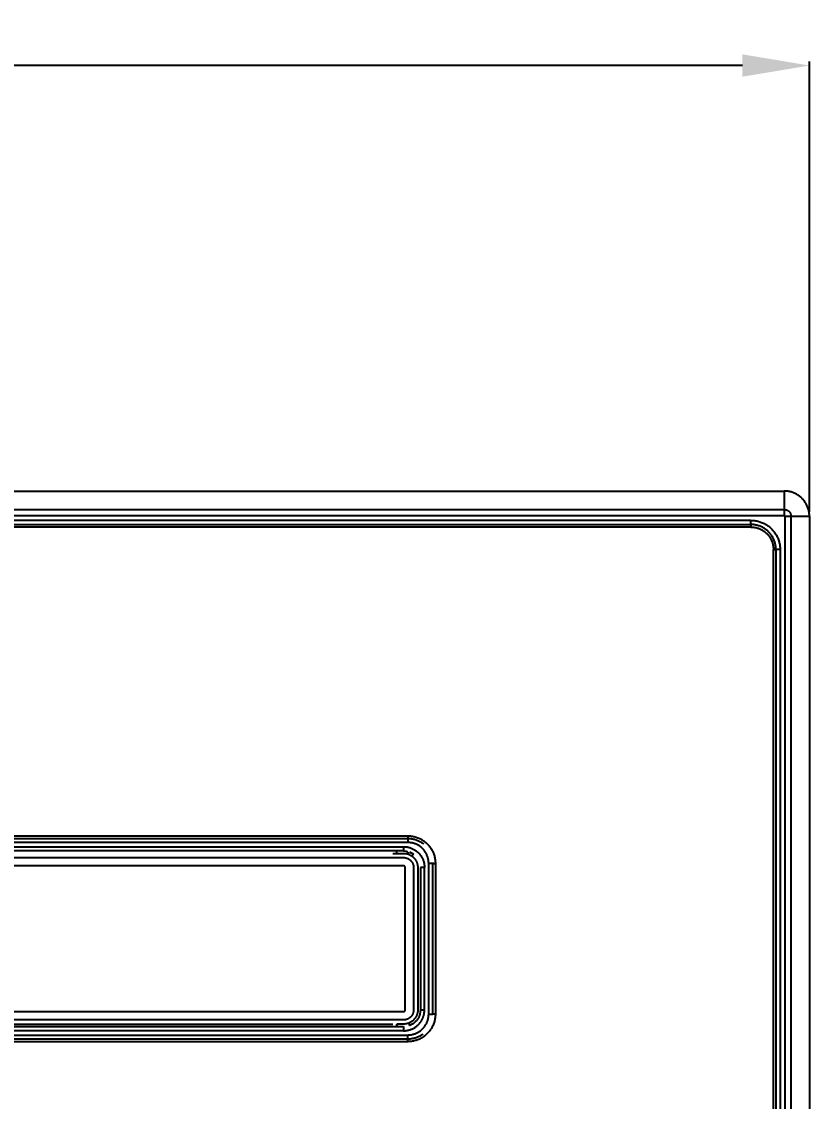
# Model space of a CAD drawing. Header units: millimetres. Extents: x 3033 to 4363, y 230 to 1450.
# Drawn here: x 3549.9 to 3644.1, y 783.4 to 912.5 of the extents above; entities that cross this region are included whole.
import ezdxf

# ---------------------------------------------------------------- set-up
doc = ezdxf.new("R2010")
doc.units = ezdxf.units.MM
doc.header["$MEASUREMENT"] = 0
doc.layers.add('Default', color=7, linetype='Continuous')
doc.layers.add('LAYER 10', color=2, linetype='Continuous')
doc.styles.add('Arial', font='arial.ttf')
doc.dimstyles.new('Dimension Style 01', dxfattribs={"dimtxt": 8, "dimasz": 8, "dimexe": 0.5, "dimexo": 0.5, "dimgap": 3, "dimtad": 1, "dimtih": 1, "dimtoh": 1, "dimdec": 1, "dimzin": 1, "dimdsep": 46, "dimtxsty": 'Arial', "dimcen": 0.5, "dimadec": 1, "dimazin": 0, "dimtfac": 1, "dimtdec": 1, "dimtix": 1, "dimtmove": 0, "dimatfit": 3, "dimfxl": 1, "dimtolj": 1, "dimtzin": 1, "dimarcsym": 0})

# ---------------------------------------------------------------- blocks, each defined once
blk = doc.blocks.new('*D2')
at = {"layer": 'Default', "color": 0, "lineweight": -2, "transparency": 16777216}
for p, q in [((3414.09, 853.87), (3414.09, 907.72)), ((3422.09, 907.22), (3512.54, 907.22)), ((3636.09, 907.22), (3545.64, 907.22)), ((3644.09, 853.87), (3644.09, 907.72))]:
    blk.add_line(p, q, dxfattribs=at)
at = {"layer": 'Default', "color": 0, "transparency": 16777216}
for points in [[(3422.09, 908.56), (3422.09, 905.89), (3414.09, 907.22)], [(3636.09, 908.56), (3636.09, 905.89), (3644.09, 907.22)]]:
    blk.add_solid(points, dxfattribs=at)
at = {"layer": 'Defpoints', "color": 0, "transparency": 16777216}
for p in [(3644.09, 907.22), (3414.09, 853.37), (3644.09, 853.37)]:
    blk.add_point(p, dxfattribs=at)
at = {"layer": 'Default', "color": 0, "transparency": 16777216, "insert": (3529.09, 907.22), "char_height": 8, "attachment_point": 5, "style": 'Arial'}
blk.add_mtext('\\A1;230.0', dxfattribs=at)

msp = doc.modelspace()

# ---------------------------------------------------------------- linework, layer by layer
at = {"layer": 'LAYER 10'}
for p, q in [((3417.09, 856.37), (3641.09, 856.37)), ((3641.19, 856.37), (3641.09, 856.37)), ((3641.09, 856.37), (3641.09, 854.17)), ((3641.29, 856.37), (3641.19, 856.37)), ((3641.39, 856.36), (3641.29, 856.37)), ((3641.5, 856.35), (3641.39, 856.36)), ((3641.6, 856.33), (3641.5, 856.35)), ((3641.7, 856.31), (3641.6, 856.33)), ((3641.8, 856.29), (3641.7, 856.31)), ((3641.9, 856.26), (3641.8, 856.29)), ((3642, 856.23), (3641.9, 856.26)), ((3642.09, 856.2), (3642, 856.23)), ((3642.19, 856.16), (3642.09, 856.2)), ((3642.28, 856.13), (3642.19, 856.16)), ((3642.38, 856.08), (3642.28, 856.13)), ((3642.47, 856.04), (3642.38, 856.08)), ((3642.56, 855.99), (3642.47, 856.04)), ((3642.65, 855.94), (3642.56, 855.99)), ((3642.73, 855.88), (3642.65, 855.94)), ((3642.82, 855.82), (3642.73, 855.88)), ((3642.9, 855.76), (3642.82, 855.82)), ((3642.98, 855.7), (3642.9, 855.76)), ((3643.06, 855.64), (3642.98, 855.7)), ((3643.14, 855.57), (3643.06, 855.64)), ((3643.21, 855.5), (3643.14, 855.57)), ((3643.28, 855.42), (3643.21, 855.5)), ((3643.35, 855.35), (3643.28, 855.42)), ((3643.42, 855.27), (3643.35, 855.35)), ((3643.48, 855.19), (3643.42, 855.27)), ((3643.54, 855.1), (3643.48, 855.19)), ((3643.6, 855.02), (3643.54, 855.1)), ((3643.65, 854.93), (3643.6, 855.02)), ((3643.7, 854.84), (3643.65, 854.93)), ((3643.75, 854.75), (3643.7, 854.84)), ((3643.8, 854.66), (3643.75, 854.75)), ((3643.84, 854.57), (3643.8, 854.66)), ((3643.88, 854.47), (3643.84, 854.57)), ((3643.91, 854.38), (3643.88, 854.47)), ((3643.95, 854.28), (3643.91, 854.38)), ((3643.98, 854.18), (3643.95, 854.28)), ((3417.09, 854.17), (3641.09, 854.17)), ((3417.09, 853.46), (3641.09, 853.46)), ((3641.09, 854.17), (3641.09, 853.46)), ((3641.09, 854.17), (3641.12, 854.17)), ((3641.09, 853.46), (3641.09, 853.46)), ((3641.09, 853.46), (3641.09, 853.46)), ((3641.09, 853.46), (3641.1, 853.46)), ((3641.1, 853.46), (3641.1, 853.46)), ((3641.1, 853.46), (3641.1, 853.46)), ((3641.1, 853.46), (3641.11, 853.46)), ((3641.11, 853.46), (3641.11, 853.46)), ((3641.11, 853.46), (3641.11, 853.46)), ((3641.11, 853.46), (3641.11, 853.46)), ((3641.11, 853.46), (3641.12, 853.45)), ((3641.12, 854.17), (3641.14, 854.17)), ((3641.12, 853.45), (3641.12, 853.45)), ((3641.12, 853.45), (3641.12, 853.45)), ((3641.12, 853.45), (3641.13, 853.45)), ((3641.13, 853.45), (3641.13, 853.45)), ((3641.13, 853.45), (3641.13, 853.45)), ((3641.13, 853.45), (3641.13, 853.45)), ((3641.13, 853.45), (3641.14, 853.45)), ((3641.14, 854.17), (3641.17, 854.16)), ((3641.14, 853.45), (3641.14, 853.44)), ((3641.14, 853.44), (3641.14, 853.44)), ((3641.14, 853.44), (3641.14, 853.44)), ((3641.14, 853.44), (3641.15, 853.44)), ((3641.15, 853.44), (3641.15, 853.44)), ((3641.15, 853.44), (3641.15, 853.43)), ((3641.15, 853.43), (3641.15, 853.43)), ((3641.15, 853.43), (3641.15, 853.43)), ((3641.15, 853.43), (3641.16, 853.43)), ((3641.16, 853.43), (3641.16, 853.42)), ((3641.16, 853.42), (3641.16, 853.42)), ((3641.16, 853.42), (3641.16, 853.42)), ((3641.16, 853.42), (3641.16, 853.42)), ((3641.16, 853.42), (3641.16, 853.41)), ((3641.16, 853.41), (3641.17, 853.41)), ((3641.17, 854.16), (3641.2, 854.16)), ((3641.17, 853.41), (3641.17, 853.41)), ((3641.17, 853.41), (3641.17, 853.41)), ((3641.17, 853.41), (3641.17, 853.4)), ((3641.17, 853.4), (3641.17, 853.4)), ((3641.17, 853.4), (3641.17, 853.4)), ((3641.17, 853.4), (3641.17, 853.39)), ((3641.17, 853.39), (3641.17, 853.39)), ((3641.17, 853.39), (3641.17, 853.39)), ((3641.17, 853.39), (3641.17, 853.39)), ((3641.17, 853.39), (3641.17, 853.38)), ((3641.17, 853.38), (3641.17, 853.38)), ((3641.17, 853.38), (3641.17, 853.38)), ((3641.17, 853.38), (3641.17, 853.37)), ((3641.17, 853.37), (3641.17, 589.37)), ((3641.17, 853.37), (3641.88, 853.37)), ((3641.2, 854.16), (3641.22, 854.16)), ((3641.22, 854.16), (3641.25, 854.15)), ((3641.25, 854.15), (3641.28, 854.14)), ((3641.28, 854.14), (3641.3, 854.14)), ((3641.3, 854.14), (3641.33, 854.13)), ((3641.33, 854.13), (3641.35, 854.12)), ((3641.35, 854.12), (3641.38, 854.11)), ((3641.38, 854.11), (3641.4, 854.1)), ((3641.4, 854.1), (3641.43, 854.09)), ((3641.43, 854.09), (3641.45, 854.08)), ((3641.45, 854.08), (3641.48, 854.07)), ((3641.48, 854.07), (3641.5, 854.05)), ((3641.5, 854.05), (3641.52, 854.04)), ((3641.52, 854.04), (3641.55, 854.02)), ((3641.55, 854.02), (3641.57, 854.01)), ((3641.57, 854.01), (3641.59, 853.99)), ((3641.59, 853.99), (3641.61, 853.97)), ((3641.61, 853.97), (3641.63, 853.95)), ((3641.63, 853.95), (3641.65, 853.93)), ((3641.65, 853.93), (3641.67, 853.92)), ((3641.67, 853.92), (3641.69, 853.9)), ((3641.69, 853.9), (3641.7, 853.87)), ((3641.7, 853.87), (3641.72, 853.85)), ((3641.72, 853.85), (3641.74, 853.83)), ((3641.74, 853.83), (3641.75, 853.81)), ((3641.75, 853.81), (3641.77, 853.79)), ((3641.77, 853.79), (3641.78, 853.76)), ((3641.78, 853.76), (3641.79, 853.74)), ((3641.79, 853.74), (3641.8, 853.71)), ((3641.8, 853.71), (3641.82, 853.69)), ((3641.82, 853.69), (3641.83, 853.66)), ((3641.83, 853.66), (3641.84, 853.64)), ((3641.84, 853.64), (3641.84, 853.61)), ((3641.84, 853.61), (3641.85, 853.59)), ((3641.85, 853.59), (3641.86, 853.56)), ((3641.86, 853.56), (3641.86, 853.54)), ((3641.86, 853.54), (3641.87, 853.51)), ((3641.87, 853.51), (3641.87, 853.48)), ((3641.87, 853.48), (3641.88, 853.46)), ((3641.88, 853.46), (3641.88, 853.43)), ((3641.88, 853.43), (3641.88, 853.4)), ((3641.88, 853.4), (3641.88, 853.37)), ((3641.88, 853.37), (3644.09, 853.37)), ((3641.88, 853.37), (3641.88, 589.37)), ((3644, 854.08), (3643.98, 854.18)), ((3644.03, 853.98), (3644, 854.08)), ((3644.04, 853.88), (3644.03, 853.98)), ((3644.06, 853.78), (3644.04, 853.88)), ((3644.07, 853.68), (3644.06, 853.78)), ((3644.08, 853.58), (3644.07, 853.68)), ((3644.09, 853.48), (3644.08, 853.58)), ((3644.09, 853.37), (3644.09, 853.48)), ((3644.09, 853.37), (3644.09, 589.37)), ((3637.09, 852.87), (3421.09, 852.87)), ((3421.09, 852.37), (3637.09, 852.37)), ((3637.09, 852.07), (3421.09, 852.07)), ((3637.09, 852.37), (3637.09, 852.87)), ((3637.09, 852.87), (3637.21, 852.87)), ((3637.19, 852.37), (3637.09, 852.37)), ((3637.09, 852.37), (3637.09, 852.07)), ((3637.09, 852.07), (3637.18, 852.07)), ((3637.18, 852.07), (3637.27, 852.07)), ((3637.29, 852.37), (3637.19, 852.37)), ((3637.21, 852.87), (3637.33, 852.87)), ((3637.27, 852.07), (3637.36, 852.06)), ((3637.39, 852.36), (3637.29, 852.37)), ((3637.33, 852.87), (3637.45, 852.86)), ((3637.36, 852.06), (3637.46, 852.05)), ((3637.5, 852.35), (3637.39, 852.36)), ((3637.45, 852.86), (3637.56, 852.84)), ((3637.46, 852.05), (3637.55, 852.03)), ((3637.6, 852.33), (3637.5, 852.35)), ((3637.55, 852.03), (3637.64, 852.02)), ((3637.56, 852.84), (3637.68, 852.82)), ((3637.7, 852.31), (3637.6, 852.33)), ((3637.64, 852.02), (3637.73, 852)), ((3637.68, 852.82), (3637.8, 852.8)), ((3637.8, 852.29), (3637.7, 852.31)), ((3637.73, 852), (3637.82, 851.97)), ((3637.8, 852.8), (3637.92, 852.77)), ((3637.9, 852.26), (3637.8, 852.29)), ((3637.82, 851.97), (3637.9, 851.95)), ((3638, 852.23), (3637.9, 852.26)), ((3637.9, 851.95), (3637.99, 851.92)), ((3637.92, 852.77), (3638.03, 852.74)), ((3637.99, 851.92), (3638.08, 851.89)), ((3638.09, 852.2), (3638, 852.23)), ((3638.03, 852.74), (3638.15, 852.71)), ((3638.08, 851.89), (3638.16, 851.85)), ((3638.19, 852.16), (3638.09, 852.2)), ((3638.15, 852.71), (3638.26, 852.67)), ((3638.16, 851.85), (3638.25, 851.81)), ((3638.28, 852.13), (3638.19, 852.16)), ((3638.25, 851.81), (3638.33, 851.77)), ((3638.26, 852.67), (3638.37, 852.63)), ((3638.38, 852.08), (3638.28, 852.13)), ((3638.33, 851.77), (3638.41, 851.73)), ((3638.37, 852.63), (3638.48, 852.58)), ((3638.47, 852.04), (3638.38, 852.08)), ((3638.41, 851.73), (3638.49, 851.68)), ((3638.56, 851.99), (3638.47, 852.04)), ((3638.48, 852.58), (3638.59, 852.53)), ((3638.49, 851.68), (3638.57, 851.63)), ((3638.65, 851.94), (3638.56, 851.99)), ((3638.59, 852.53), (3638.7, 852.48)), ((3638.73, 851.88), (3638.65, 851.94)), ((3638.7, 852.48), (3638.8, 852.42)), ((3638.82, 851.82), (3638.73, 851.88)), ((3638.8, 852.42), (3638.91, 852.36)), ((3638.9, 851.76), (3638.82, 851.82)), ((3638.98, 851.7), (3638.9, 851.76)), ((3638.91, 852.36), (3639.01, 852.3)), ((3639.06, 851.64), (3638.98, 851.7)), ((3639.01, 852.3), (3639.11, 852.23)), ((3639.11, 852.23), (3639.2, 852.16)), ((3639.2, 852.16), (3639.3, 852.09)), ((3639.3, 852.09), (3639.39, 852.01)), ((3639.39, 852.01), (3639.48, 851.93)), ((3639.48, 851.93), (3639.56, 851.85)), ((3639.56, 851.85), (3639.65, 851.76)), ((3639.65, 851.76), (3639.73, 851.67)), ((3639.73, 851.67), (3639.8, 851.58)), ((3638.57, 851.63), (3638.65, 851.58)), ((3638.65, 851.58), (3638.72, 851.53)), ((3638.72, 851.53), (3638.79, 851.47)), ((3638.79, 851.47), (3638.86, 851.41)), ((3638.86, 851.41), (3638.93, 851.35)), ((3638.93, 851.35), (3639, 851.28)), ((3639, 851.28), (3639.06, 851.22)), ((3639.14, 851.57), (3639.06, 851.64)), ((3639.06, 851.22), (3639.12, 851.15)), ((3639.12, 851.15), (3639.18, 851.08)), ((3639.21, 851.5), (3639.14, 851.57)), ((3639.18, 851.08), (3639.24, 851.01)), ((3639.28, 851.42), (3639.21, 851.5)), ((3639.24, 851.01), (3639.29, 850.93)), ((3639.35, 851.35), (3639.28, 851.42)), ((3639.29, 850.93), (3639.35, 850.85)), ((3639.42, 851.27), (3639.35, 851.35)), ((3639.35, 850.85), (3639.39, 850.78)), ((3639.39, 850.78), (3639.44, 850.7)), ((3639.48, 851.19), (3639.42, 851.27)), ((3639.44, 850.7), (3639.49, 850.62)), ((3639.54, 851.1), (3639.48, 851.19)), ((3639.49, 850.62), (3639.53, 850.53)), ((3639.53, 850.53), (3639.56, 850.45)), ((3639.6, 851.02), (3639.54, 851.1)), ((3639.56, 850.45), (3639.6, 850.36)), ((3639.65, 850.93), (3639.6, 851.02)), ((3639.6, 850.36), (3639.63, 850.28)), ((3639.7, 850.84), (3639.65, 850.93)), ((3639.75, 850.75), (3639.7, 850.84)), ((3639.8, 850.66), (3639.75, 850.75)), ((3639.8, 851.58), (3639.88, 851.49)), ((3639.84, 850.57), (3639.8, 850.66)), ((3639.88, 850.47), (3639.84, 850.57)), ((3639.88, 851.49), (3639.95, 851.39)), ((3639.91, 850.38), (3639.88, 850.47)), ((3639.95, 850.28), (3639.91, 850.38)), ((3639.95, 851.39), (3640.01, 851.29)), ((3640.01, 851.29), (3640.08, 851.19)), ((3640.08, 851.19), (3640.14, 851.09)), ((3640.14, 851.09), (3640.2, 850.98)), ((3640.2, 850.98), (3640.25, 850.88)), ((3640.25, 850.88), (3640.3, 850.77)), ((3640.3, 850.77), (3640.34, 850.66)), ((3640.34, 850.66), (3640.39, 850.55)), ((3640.39, 850.55), (3640.42, 850.43)), ((3640.42, 850.43), (3640.46, 850.32)), ((3639.63, 850.28), (3639.66, 850.19)), ((3639.66, 850.19), (3639.69, 850.1)), ((3639.69, 850.1), (3639.71, 850.01)), ((3639.71, 850.01), (3639.73, 849.92)), ((3639.73, 849.92), (3639.75, 849.83)), ((3639.75, 849.83), (3639.76, 849.74)), ((3639.76, 849.74), (3639.77, 849.65)), ((3639.77, 849.65), (3639.78, 849.56)), ((3639.78, 849.56), (3639.79, 849.47)), ((3639.79, 849.47), (3639.79, 849.37)), ((3639.79, 593.37), (3639.79, 849.37)), ((3639.79, 849.37), (3640.09, 849.37)), ((3639.98, 850.18), (3639.95, 850.28)), ((3640, 850.08), (3639.98, 850.18)), ((3640.03, 849.98), (3640, 850.08)), ((3640.04, 849.88), (3640.03, 849.98)), ((3640.06, 849.78), (3640.04, 849.88)), ((3640.07, 849.68), (3640.06, 849.78)), ((3640.08, 849.58), (3640.07, 849.68)), ((3640.09, 849.48), (3640.08, 849.58)), ((3640.09, 849.37), (3640.09, 849.48)), ((3640.09, 849.37), (3640.09, 593.37)), ((3640.59, 849.37), (3640.09, 849.37)), ((3640.46, 850.32), (3640.49, 850.2)), ((3640.49, 850.2), (3640.51, 850.09)), ((3640.51, 850.09), (3640.54, 849.97)), ((3640.54, 849.97), (3640.56, 849.85)), ((3640.56, 849.85), (3640.57, 849.73)), ((3640.57, 849.73), (3640.58, 849.61)), ((3640.58, 849.61), (3640.59, 849.49)), ((3640.59, 849.49), (3640.59, 849.37)), ((3640.59, 849.37), (3640.59, 593.37)), ((3462.09, 815.17), (3596.09, 815.17)), ((3462.09, 814.87), (3596.09, 814.87)), ((3596.09, 814.37), (3462.09, 814.37)), ((3596.09, 815.17), (3596.09, 814.87)), ((3596.09, 815.17), (3596.2, 815.17)), ((3596.09, 814.87), (3596.19, 814.87)), ((3596.09, 814.87), (3596.09, 814.37)), ((3596.17, 814.37), (3596.09, 814.37)), ((3596.26, 814.37), (3596.17, 814.37)), ((3596.19, 814.87), (3596.29, 814.87)), ((3596.2, 815.17), (3596.31, 815.17)), ((3596.34, 814.36), (3596.26, 814.37)), ((3596.29, 814.87), (3596.39, 814.86)), ((3596.31, 815.17), (3596.43, 815.16)), ((3596.43, 814.35), (3596.34, 814.36)), ((3596.39, 814.86), (3596.49, 814.85)), ((3596.43, 815.16), (3596.54, 815.14)), ((3596.51, 814.34), (3596.43, 814.35)), ((3596.49, 814.85), (3596.59, 814.83)), ((3596.6, 814.32), (3596.51, 814.34)), ((3596.54, 815.14), (3596.65, 815.13)), ((3596.59, 814.83), (3596.69, 814.81)), ((3596.68, 814.3), (3596.6, 814.32)), ((3596.65, 815.13), (3596.76, 815.1)), ((3596.76, 814.28), (3596.68, 814.3)), ((3596.69, 814.81), (3596.79, 814.79)), ((3596.76, 815.1), (3596.87, 815.08)), ((3596.84, 814.26), (3596.76, 814.28)), ((3596.79, 814.79), (3596.89, 814.77)), ((3596.93, 814.23), (3596.84, 814.26)), ((3596.87, 815.08), (3596.98, 815.05)), ((3596.89, 814.77), (3596.98, 814.74)), ((3597.01, 814.2), (3596.93, 814.23)), ((3596.98, 815.05), (3597.09, 815.02)), ((3596.98, 814.74), (3597.08, 814.7)), ((3597.08, 814.7), (3597.18, 814.67)), ((3597.09, 815.02), (3597.19, 814.98)), ((3597.18, 814.67), (3597.27, 814.63)), ((3597.19, 814.98), (3597.3, 814.94)), ((3597.27, 814.63), (3597.36, 814.59)), ((3597.3, 814.94), (3597.4, 814.9)), ((3597.36, 814.59), (3597.45, 814.55)), ((3597.4, 814.9), (3597.51, 814.85)), ((3597.45, 814.55), (3597.54, 814.5)), ((3597.51, 814.85), (3597.61, 814.8)), ((3597.54, 814.5), (3597.63, 814.45)), ((3597.61, 814.8), (3597.71, 814.75)), ((3597.63, 814.45), (3597.72, 814.39)), ((3597.71, 814.75), (3597.8, 814.69)), ((3597.72, 814.39), (3597.8, 814.34)), ((3597.8, 814.69), (3597.9, 814.63)), ((3597.8, 814.34), (3597.88, 814.28)), ((3597.88, 814.28), (3597.96, 814.22)), ((3597.9, 814.63), (3597.99, 814.57)), ((3597.99, 814.57), (3598.08, 814.5)), ((3598.08, 814.5), (3598.17, 814.43)), ((3598.17, 814.43), (3598.26, 814.36)), ((3598.26, 814.36), (3598.34, 814.29)), ((3598.34, 814.29), (3598.42, 814.21)), ((3462.59, 813.87), (3595.59, 813.87)), ((3595.59, 813.37), (3462.59, 813.37)), ((3594.29, 813.07), (3595.59, 813.07)), ((3594.77, 813.07), (3594.77, 813.37)), ((3595.59, 813.87), (3595.59, 813.37)), ((3595.59, 813.87), (3595.67, 813.87)), ((3595.59, 813.37), (3595.99, 813.33)), ((3595.59, 813.07), (3595.63, 813.07)), ((3595.63, 813.07), (3595.67, 813.07)), ((3595.67, 813.87), (3595.76, 813.87)), ((3595.67, 813.07), (3595.71, 813.07)), ((3595.71, 813.07), (3595.74, 813.07)), ((3595.74, 813.07), (3595.78, 813.06)), ((3595.76, 813.87), (3595.84, 813.86)), ((3595.78, 813.06), (3595.82, 813.06)), ((3595.82, 813.06), (3595.86, 813.05)), ((3595.84, 813.86), (3595.93, 813.85)), ((3595.86, 813.05), (3595.9, 813.05)), ((3595.9, 813.05), (3595.94, 813.04)), ((3595.93, 813.85), (3596.01, 813.84)), ((3595.94, 813.04), (3595.98, 813.03)), ((3595.98, 813.03), (3596.01, 813.02)), ((3595.99, 813.33), (3596.09, 813.18)), ((3596.01, 813.84), (3596.1, 813.82)), ((3596.01, 813.02), (3596.05, 813.01)), ((3596.05, 813.01), (3596.09, 813)), ((3596.09, 813.18), (3596.18, 813)), ((3596.09, 813), (3596.13, 812.99)), ((3596.1, 813.82), (3596.18, 813.8)), ((3596.13, 812.99), (3596.16, 812.97)), ((3596.16, 812.97), (3596.2, 812.96)), ((3596.18, 813.8), (3596.26, 813.78)), ((3596.18, 813), (3596.19, 812.96)), ((3596.2, 812.96), (3596.24, 812.95)), ((3596.24, 812.95), (3596.27, 812.93)), ((3596.26, 813.78), (3596.34, 813.76)), ((3596.29, 813.25), (3596.78, 812.98)), ((3596.34, 813.76), (3596.43, 813.73)), ((3596.43, 813.73), (3596.51, 813.7)), ((3596.51, 813.7), (3596.58, 813.67)), ((3596.78, 812.98), (3596.57, 812.76)), ((3596.58, 813.67), (3596.66, 813.63)), ((3596.66, 813.63), (3596.74, 813.59)), ((3596.74, 813.59), (3596.81, 813.55)), ((3596.81, 813.55), (3596.89, 813.51)), ((3596.89, 813.51), (3596.96, 813.46)), ((3596.96, 813.46), (3597.03, 813.42)), ((3597.08, 814.17), (3597.01, 814.2)), ((3597.03, 813.42), (3597.1, 813.37)), ((3597.16, 814.13), (3597.08, 814.17)), ((3597.1, 813.37), (3597.17, 813.31)), ((3597.24, 814.09), (3597.16, 814.13)), ((3597.17, 813.31), (3597.23, 813.26)), ((3597.23, 813.26), (3597.29, 813.2)), ((3597.31, 814.05), (3597.24, 814.09)), ((3597.29, 813.2), (3597.36, 813.14)), ((3597.39, 814.01), (3597.31, 814.05)), ((3597.36, 813.14), (3597.42, 813.08)), ((3597.46, 813.96), (3597.39, 814.01)), ((3597.42, 813.08), (3597.47, 813.02)), ((3597.53, 813.92), (3597.46, 813.96)), ((3597.47, 813.02), (3597.53, 812.95)), ((3597.6, 813.87), (3597.53, 813.92)), ((3597.53, 812.95), (3597.58, 812.88)), ((3597.67, 813.81), (3597.6, 813.87)), ((3597.73, 813.76), (3597.67, 813.81)), ((3597.79, 813.7), (3597.73, 813.76)), ((3597.86, 813.64), (3597.79, 813.7)), ((3597.92, 813.58), (3597.86, 813.64)), ((3597.97, 813.52), (3597.92, 813.58)), ((3598.03, 813.45), (3597.97, 813.52)), ((3598.08, 813.38), (3598.03, 813.45)), ((3598.13, 813.32), (3598.08, 813.38)), ((3598.18, 813.25), (3598.13, 813.32)), ((3598.22, 813.17), (3598.18, 813.25)), ((3598.27, 813.1), (3598.22, 813.17)), ((3598.31, 813.02), (3598.27, 813.1)), ((3598.35, 812.95), (3598.31, 813.02)), ((3598.38, 812.87), (3598.35, 812.95)), ((3598.42, 814.21), (3598.5, 814.13)), ((3598.5, 814.13), (3598.58, 814.04)), ((3598.58, 814.04), (3598.65, 813.96)), ((3598.65, 813.96), (3598.72, 813.87)), ((3598.72, 813.87), (3598.78, 813.78)), ((3598.78, 813.78), (3598.85, 813.68)), ((3598.85, 813.68), (3598.91, 813.59)), ((3598.91, 813.59), (3598.96, 813.49)), ((3598.96, 813.49), (3599.02, 813.39)), ((3599.02, 813.39), (3599.07, 813.29)), ((3599.07, 813.29), (3599.11, 813.19)), ((3599.11, 813.19), (3599.16, 813.08)), ((3599.16, 813.08), (3599.2, 812.98)), ((3599.2, 812.98), (3599.23, 812.87)), ((3462.57, 812.57), (3595.59, 812.57)), ((3595.59, 812.57), (3595.62, 812.57)), ((3595.62, 812.57), (3595.65, 812.57)), ((3595.65, 812.57), (3595.68, 812.57)), ((3595.68, 812.57), (3595.7, 812.57)), ((3595.7, 812.57), (3595.73, 812.57)), ((3595.73, 812.57), (3595.76, 812.56)), ((3595.76, 812.56), (3595.79, 812.56)), ((3595.79, 812.56), (3595.82, 812.55)), ((3595.82, 812.55), (3595.85, 812.55)), ((3595.85, 812.55), (3595.88, 812.54)), ((3595.88, 812.54), (3595.9, 812.53)), ((3595.9, 812.53), (3595.93, 812.52)), ((3595.93, 812.52), (3595.96, 812.51)), ((3595.96, 812.51), (3595.99, 812.51)), ((3595.99, 812.51), (3596.02, 812.5)), ((3596.02, 812.5), (3596.04, 812.48)), ((3596.04, 812.48), (3596.07, 812.47)), ((3596.07, 812.47), (3596.1, 812.46)), ((3596.1, 812.46), (3596.12, 812.45)), ((3596.12, 812.45), (3596.15, 812.43)), ((3596.15, 812.43), (3596.18, 812.42)), ((3596.18, 812.42), (3596.2, 812.41)), ((3596.2, 812.41), (3596.23, 812.39)), ((3596.23, 812.39), (3596.25, 812.37)), ((3596.25, 812.37), (3596.28, 812.36)), ((3596.27, 812.93), (3596.31, 812.91)), ((3596.28, 812.36), (3596.3, 812.34)), ((3596.3, 812.34), (3596.32, 812.32)), ((3596.31, 812.91), (3596.34, 812.9)), ((3596.32, 812.32), (3596.35, 812.3)), ((3596.34, 812.9), (3596.38, 812.88)), ((3596.35, 812.3), (3596.37, 812.29)), ((3596.37, 812.29), (3596.39, 812.27)), ((3596.38, 812.88), (3596.41, 812.86)), ((3596.39, 812.27), (3596.41, 812.25)), ((3596.41, 812.86), (3596.45, 812.84)), ((3596.41, 812.25), (3596.43, 812.22)), ((3596.43, 812.22), (3596.45, 812.2)), ((3596.45, 812.84), (3596.48, 812.82)), ((3596.45, 812.2), (3596.47, 812.18)), ((3596.47, 812.18), (3596.49, 812.16)), ((3596.48, 812.82), (3596.52, 812.8)), ((3596.49, 812.16), (3596.51, 812.14)), ((3596.51, 812.14), (3596.53, 812.12)), ((3596.52, 812.8), (3596.55, 812.78)), ((3596.53, 812.12), (3596.55, 812.09)), ((3596.55, 812.78), (3596.58, 812.75)), ((3596.55, 812.09), (3596.57, 812.07)), ((3596.57, 812.07), (3596.58, 812.05)), ((3596.58, 812.75), (3596.61, 812.73)), ((3596.58, 812.05), (3596.6, 812.02)), ((3596.6, 812.02), (3596.61, 812)), ((3596.61, 812.73), (3596.64, 812.71)), ((3596.61, 812), (3596.63, 811.97)), ((3596.63, 811.97), (3596.64, 811.95)), ((3596.64, 812.71), (3596.68, 812.68)), ((3596.64, 811.95), (3596.66, 811.92)), ((3596.66, 811.92), (3596.67, 811.89)), ((3596.67, 811.89), (3596.68, 811.87)), ((3596.68, 812.68), (3596.71, 812.65)), ((3596.68, 811.87), (3596.69, 811.84)), ((3596.69, 811.84), (3596.7, 811.81)), ((3596.7, 811.81), (3596.71, 811.79)), ((3596.71, 812.65), (3596.74, 812.63)), ((3596.71, 811.79), (3596.72, 811.76)), ((3596.72, 811.76), (3596.73, 811.73)), ((3596.73, 811.73), (3596.74, 811.7)), ((3596.74, 812.63), (3596.76, 812.6)), ((3596.74, 811.7), (3596.75, 811.68)), ((3596.75, 811.68), (3596.76, 811.65)), ((3596.76, 812.6), (3596.79, 812.57)), ((3596.76, 811.65), (3596.76, 811.62)), ((3596.79, 812.57), (3596.82, 812.55)), ((3596.82, 812.55), (3596.84, 812.52)), ((3596.84, 812.52), (3596.87, 812.49)), ((3596.87, 812.49), (3596.9, 812.46)), ((3596.9, 812.46), (3596.92, 812.43)), ((3596.92, 812.43), (3596.94, 812.4)), ((3596.94, 812.4), (3596.97, 812.37)), ((3596.97, 812.37), (3596.99, 812.34)), ((3596.99, 812.34), (3597.01, 812.3)), ((3597.01, 812.3), (3597.03, 812.27)), ((3597.03, 812.27), (3597.05, 812.24)), ((3597.05, 812.24), (3597.07, 812.2)), ((3597.07, 812.2), (3597.09, 812.17)), ((3597.09, 812.17), (3597.11, 812.14)), ((3597.11, 812.14), (3597.13, 812.1)), ((3597.13, 812.1), (3597.14, 812.06)), ((3597.14, 812.06), (3597.16, 812.03)), ((3597.16, 812.03), (3597.17, 811.99)), ((3597.17, 811.99), (3597.19, 811.95)), ((3597.19, 811.95), (3597.2, 811.91)), ((3597.2, 811.91), (3597.21, 811.88)), ((3597.21, 811.88), (3597.22, 811.84)), ((3597.22, 811.84), (3597.23, 811.8)), ((3597.23, 811.8), (3597.24, 811.76)), ((3597.24, 811.76), (3597.25, 811.72)), ((3597.25, 811.72), (3597.26, 811.68)), ((3597.26, 811.68), (3597.27, 811.64)), ((3597.58, 812.88), (3597.63, 812.82)), ((3597.63, 812.82), (3597.68, 812.75)), ((3597.68, 812.75), (3597.72, 812.67)), ((3597.72, 812.67), (3597.77, 812.6)), ((3597.77, 812.6), (3597.81, 812.52)), ((3597.81, 812.52), (3597.85, 812.45)), ((3597.85, 812.45), (3597.88, 812.37)), ((3597.88, 812.37), (3597.91, 812.29)), ((3597.91, 812.29), (3597.94, 812.21)), ((3597.94, 812.21), (3597.97, 812.13)), ((3597.97, 812.13), (3598, 812.05)), ((3598, 812.05), (3598.02, 811.97)), ((3598.02, 811.97), (3598.04, 811.88)), ((3598.04, 811.88), (3598.05, 811.8)), ((3598.05, 811.8), (3598.06, 811.71)), ((3598.06, 811.71), (3598.07, 811.63)), ((3598.41, 812.79), (3598.38, 812.87)), ((3598.44, 812.71), (3598.41, 812.79)), ((3598.47, 812.63), (3598.44, 812.71)), ((3598.5, 812.55), (3598.47, 812.63)), ((3598.52, 812.47), (3598.5, 812.55)), ((3598.54, 812.38), (3598.52, 812.47)), ((3598.55, 812.3), (3598.54, 812.38)), ((3598.56, 812.21), (3598.55, 812.3)), ((3598.57, 812.13), (3598.56, 812.21)), ((3598.58, 812.04), (3598.57, 812.13)), ((3598.59, 811.96), (3598.58, 812.04)), ((3598.59, 811.87), (3598.59, 811.96)), ((3599.09, 811.87), (3598.59, 811.87)), ((3598.59, 793.87), (3598.59, 811.87)), ((3599.09, 811.99), (3599.09, 811.87)), ((3599.09, 793.87), (3599.09, 811.87)), ((3599.09, 811.87), (3599.39, 811.87)), ((3599.23, 812.87), (3599.27, 812.76)), ((3599.27, 812.76), (3599.29, 812.66)), ((3599.29, 812.66), (3599.32, 812.55)), ((3599.32, 812.55), (3599.34, 812.43)), ((3599.34, 812.43), (3599.36, 812.32)), ((3599.36, 812.32), (3599.37, 812.21)), ((3599.37, 812.21), (3599.38, 812.1)), ((3599.38, 812.1), (3599.39, 811.99)), ((3599.39, 811.99), (3599.39, 811.87)), ((3599.39, 811.87), (3599.39, 793.87)), ((3595.59, 811.57), (3462.59, 811.57)), ((3595.6, 811.57), (3595.59, 811.57)), ((3595.61, 811.57), (3595.6, 811.57)), ((3595.6, 811.57), (3595.6, 811.57)), ((3595.62, 811.57), (3595.61, 811.57)), ((3595.63, 811.57), (3595.62, 811.57)), ((3595.62, 811.57), (3595.62, 811.57)), ((3595.64, 811.57), (3595.63, 811.57)), ((3595.65, 811.56), (3595.64, 811.57)), ((3595.64, 811.57), (3595.64, 811.57)), ((3595.66, 811.56), (3595.65, 811.56)), ((3595.67, 811.56), (3595.66, 811.56)), ((3595.66, 811.56), (3595.66, 811.56)), ((3595.68, 811.55), (3595.67, 811.56)), ((3595.69, 811.55), (3595.68, 811.55)), ((3595.68, 811.55), (3595.68, 811.55)), ((3595.69, 811.54), (3595.69, 811.55)), ((3595.7, 811.54), (3595.69, 811.54)), ((3595.71, 811.54), (3595.7, 811.54)), ((3595.71, 811.53), (3595.71, 811.54)), ((3595.72, 811.53), (3595.71, 811.53)), ((3595.72, 811.52), (3595.72, 811.53)), ((3595.73, 811.52), (3595.72, 811.52)), ((3595.73, 811.51), (3595.73, 811.52)), ((3595.74, 811.51), (3595.73, 811.51)), ((3595.74, 811.5), (3595.74, 811.51)), ((3595.75, 811.5), (3595.74, 811.5)), ((3595.75, 811.49), (3595.75, 811.5)), ((3595.76, 811.48), (3595.75, 811.49)), ((3595.75, 811.49), (3595.75, 811.49)), ((3595.76, 811.47), (3595.76, 811.48)), ((3595.77, 811.46), (3595.76, 811.47)), ((3595.76, 811.47), (3595.76, 811.47)), ((3595.77, 811.45), (3595.77, 811.46)), ((3595.78, 811.44), (3595.77, 811.45)), ((3595.77, 811.45), (3595.77, 811.45)), ((3595.78, 811.43), (3595.78, 811.44)), ((3595.78, 811.44), (3595.78, 811.44)), ((3595.78, 811.42), (3595.78, 811.43)), ((3595.79, 811.41), (3595.78, 811.42)), ((3595.78, 811.42), (3595.78, 811.42)), ((3595.79, 811.4), (3595.79, 811.41)), ((3595.79, 811.39), (3595.79, 811.4)), ((3595.79, 794.37), (3595.79, 811.39)), ((3595.79, 811.39), (3595.79, 811.39)), ((3596.76, 811.62), (3596.77, 811.59)), ((3596.77, 811.59), (3596.77, 811.56)), ((3596.77, 811.56), (3596.78, 811.53)), ((3596.78, 811.53), (3596.78, 811.5)), ((3596.78, 811.5), (3596.78, 811.47)), ((3596.78, 811.47), (3596.79, 811.44)), ((3596.79, 811.44), (3596.79, 811.42)), ((3596.79, 811.42), (3596.79, 811.39)), ((3596.79, 811.39), (3596.79, 794.35)), ((3597.27, 811.64), (3597.27, 811.6)), ((3597.27, 811.6), (3597.28, 811.56)), ((3597.28, 811.56), (3597.28, 811.52)), ((3597.28, 811.52), (3597.29, 811.48)), ((3597.29, 811.48), (3597.29, 811.43)), ((3597.29, 811.43), (3597.29, 794.36)), ((3598.09, 811.37), (3597.59, 811.37)), ((3597.59, 811.37), (3597.59, 794.37)), ((3598.07, 811.63), (3598.08, 811.54)), ((3598.08, 811.54), (3598.09, 811.46)), ((3598.09, 811.46), (3598.09, 811.37)), ((3598.09, 794.37), (3598.09, 811.37)), ((3462.57, 794.17), (3595.58, 794.17)), ((3595.58, 794.17), (3595.6, 794.17)), ((3595.6, 794.17), (3595.6, 794.17)), ((3595.6, 794.17), (3595.61, 794.17)), ((3595.61, 794.17), (3595.61, 794.18)), ((3595.61, 794.18), (3595.61, 794.18)), ((3595.61, 794.18), (3595.62, 794.18)), ((3595.62, 794.18), (3595.62, 794.18)), ((3595.62, 794.18), (3595.63, 794.18)), ((3595.63, 794.18), (3595.63, 794.18)), ((3595.63, 794.18), (3595.64, 794.18)), ((3595.64, 794.18), (3595.64, 794.18)), ((3595.64, 794.18), (3595.64, 794.18)), ((3595.64, 794.18), (3595.65, 794.18)), ((3595.65, 794.18), (3595.66, 794.19)), ((3595.65, 794.18), (3595.65, 794.18)), ((3595.66, 794.19), (3595.66, 794.19)), ((3595.66, 794.19), (3595.66, 794.19)), ((3595.66, 794.19), (3595.67, 794.19)), ((3595.67, 794.19), (3595.67, 794.19)), ((3595.67, 794.19), (3595.67, 794.19)), ((3595.67, 794.19), (3595.68, 794.19)), ((3595.68, 794.19), (3595.68, 794.2)), ((3595.68, 794.2), (3595.68, 794.2)), ((3595.68, 794.2), (3595.69, 794.2)), ((3595.69, 794.2), (3595.7, 794.21)), ((3595.69, 794.2), (3595.69, 794.2)), ((3595.69, 794.2), (3595.69, 794.2)), ((3595.7, 794.21), (3595.7, 794.21)), ((3595.7, 794.21), (3595.7, 794.21)), ((3595.7, 794.21), (3595.7, 794.21)), ((3595.7, 794.21), (3595.71, 794.21)), ((3595.71, 794.21), (3595.71, 794.22)), ((3595.71, 794.22), (3595.71, 794.22)), ((3595.71, 794.22), (3595.72, 794.22)), ((3595.72, 794.22), (3595.72, 794.23)), ((3595.72, 794.23), (3595.73, 794.23)), ((3595.72, 794.22), (3595.72, 794.22)), ((3595.72, 794.22), (3595.72, 794.22)), ((3595.73, 794.23), (3595.73, 794.24)), ((3595.73, 794.24), (3595.74, 794.24)), ((3595.73, 794.23), (3595.73, 794.23)), ((3595.73, 794.23), (3595.73, 794.23)), ((3595.74, 794.24), (3595.74, 794.25)), ((3595.74, 794.25), (3595.75, 794.25)), ((3595.74, 794.24), (3595.74, 794.24)), ((3595.74, 794.24), (3595.74, 794.24)), ((3595.75, 794.25), (3595.75, 794.26)), ((3595.75, 794.26), (3595.75, 794.26)), ((3595.75, 794.26), (3595.75, 794.26)), ((3595.75, 794.26), (3595.76, 794.26)), ((3595.75, 794.25), (3595.75, 794.25)), ((3595.76, 794.27), (3595.76, 794.28)), ((3595.76, 794.28), (3595.76, 794.28)), ((3595.76, 794.28), (3595.77, 794.28)), ((3595.76, 794.26), (3595.76, 794.27)), ((3595.76, 794.27), (3595.76, 794.27)), ((3595.76, 794.27), (3595.76, 794.27)), ((3595.77, 794.29), (3595.77, 794.3)), ((3595.77, 794.3), (3595.77, 794.3)), ((3595.77, 794.3), (3595.78, 794.3)), ((3595.77, 794.28), (3595.77, 794.29)), ((3595.77, 794.29), (3595.77, 794.29)), ((3595.77, 794.29), (3595.77, 794.29)), ((3595.78, 794.33), (3595.78, 794.34)), ((3595.78, 794.34), (3595.79, 794.34)), ((3595.78, 794.32), (3595.78, 794.33)), ((3595.78, 794.33), (3595.78, 794.33)), ((3595.78, 794.33), (3595.78, 794.33)), ((3595.78, 794.31), (3595.78, 794.32)), ((3595.78, 794.32), (3595.78, 794.32)), ((3595.78, 794.32), (3595.78, 794.32)), ((3595.78, 794.3), (3595.78, 794.31)), ((3595.78, 794.31), (3595.78, 794.31)), ((3595.78, 794.31), (3595.78, 794.31)), ((3595.79, 794.36), (3595.79, 794.37)), ((3595.79, 794.36), (3595.79, 794.36)), ((3595.79, 794.36), (3595.79, 794.36)), ((3595.79, 794.35), (3595.79, 794.36)), ((3595.79, 794.34), (3595.79, 794.35)), ((3595.79, 794.35), (3595.79, 794.35)), ((3595.79, 794.34), (3595.79, 794.34)), ((3596.5, 793.59), (3596.48, 793.57)), ((3596.52, 793.62), (3596.5, 793.59)), ((3596.54, 793.64), (3596.52, 793.62)), ((3596.55, 793.66), (3596.54, 793.64)), ((3596.57, 793.68), (3596.55, 793.66)), ((3596.58, 793.7), (3596.57, 793.68)), ((3596.6, 793.73), (3596.58, 793.7)), ((3596.61, 793.75), (3596.6, 793.73)), ((3596.63, 793.77), (3596.61, 793.75)), ((3596.64, 793.79), (3596.63, 793.77)), ((3596.65, 793.81), (3596.64, 793.79)), ((3596.66, 793.84), (3596.65, 793.81)), ((3596.67, 793.86), (3596.66, 793.84)), ((3596.68, 793.88), (3596.67, 793.86)), ((3596.69, 793.9), (3596.68, 793.88)), ((3596.71, 793.94), (3596.69, 793.9)), ((3596.72, 793.97), (3596.71, 793.94)), ((3596.73, 794.01), (3596.72, 793.97)), ((3596.74, 794.05), (3596.73, 794.01)), ((3596.75, 794.08), (3596.74, 794.05)), ((3596.76, 794.12), (3596.75, 794.08)), ((3596.77, 794.15), (3596.76, 794.12)), ((3596.78, 794.22), (3596.77, 794.19)), ((3596.77, 794.19), (3596.77, 794.15)), ((3596.79, 794.3), (3596.78, 794.28)), ((3596.78, 794.28), (3596.78, 794.25)), ((3596.78, 794.25), (3596.78, 794.22)), ((3596.79, 794.35), (3596.79, 794.32)), ((3596.79, 794.32), (3596.79, 794.3)), ((3597.1, 793.6), (3597.09, 793.57)), ((3597.12, 793.64), (3597.1, 793.6)), ((3597.14, 793.67), (3597.12, 793.64)), ((3597.15, 793.71), (3597.14, 793.67)), ((3597.17, 793.75), (3597.15, 793.71)), ((3597.18, 793.78), (3597.17, 793.75)), ((3597.19, 793.82), (3597.18, 793.78)), ((3597.21, 793.86), (3597.19, 793.82)), ((3597.22, 793.89), (3597.21, 793.86)), ((3597.23, 793.93), (3597.22, 793.89)), ((3597.24, 793.97), (3597.23, 793.93)), ((3597.25, 794.01), (3597.24, 793.97)), ((3597.26, 794.05), (3597.25, 794.01)), ((3597.27, 794.12), (3597.26, 794.08)), ((3597.26, 794.08), (3597.26, 794.05)), ((3597.28, 794.17), (3597.27, 794.12)), ((3597.29, 794.3), (3597.28, 794.26)), ((3597.28, 794.26), (3597.28, 794.21)), ((3597.28, 794.21), (3597.28, 794.17)), ((3597.29, 794.36), (3597.29, 794.34)), ((3597.29, 794.34), (3597.29, 794.3)), ((3597.44, 793.63), (3597.42, 793.57)), ((3597.47, 793.69), (3597.44, 793.63)), ((3597.49, 793.76), (3597.47, 793.69)), ((3597.51, 793.83), (3597.49, 793.76)), ((3597.53, 793.89), (3597.51, 793.83)), ((3597.54, 793.96), (3597.53, 793.89)), ((3597.56, 794.03), (3597.54, 793.96)), ((3597.57, 794.1), (3597.56, 794.03)), ((3597.58, 794.17), (3597.57, 794.1)), ((3597.59, 794.3), (3597.58, 794.24)), ((3597.58, 794.24), (3597.58, 794.17)), ((3597.59, 794.37), (3597.59, 794.3)), ((3597.59, 794.37), (3598.09, 794.37)), ((3597.94, 793.54), (3597.97, 793.62)), ((3597.97, 793.62), (3598, 793.7)), ((3598, 793.7), (3598.02, 793.78)), ((3598.02, 793.78), (3598.04, 793.87)), ((3598.04, 793.87), (3598.05, 793.95)), ((3598.05, 793.95), (3598.06, 794.03)), ((3598.06, 794.03), (3598.07, 794.12)), ((3598.07, 794.12), (3598.08, 794.2)), ((3598.08, 794.2), (3598.09, 794.29)), ((3598.09, 794.29), (3598.09, 794.37)), ((3598.56, 793.53), (3598.57, 793.62)), ((3598.57, 793.62), (3598.58, 793.7)), ((3598.58, 793.7), (3598.59, 793.79)), ((3598.59, 793.87), (3599.09, 793.87)), ((3598.59, 793.79), (3598.59, 793.87)), ((3599.39, 793.87), (3599.09, 793.87)), ((3599.38, 793.65), (3599.37, 793.54)), ((3599.39, 793.76), (3599.38, 793.65)), ((3599.39, 793.87), (3599.39, 793.76)), ((3595.6, 793.17), (3462.54, 793.17)), ((3462.54, 792.67), (3594.29, 792.67)), ((3462.59, 792.37), (3595.59, 792.37)), ((3594.78, 792.37), (3594.77, 792.67)), ((3595.6, 792.67), (3594.78, 792.67)), ((3594.78, 792.67), (3594.78, 792.37)), ((3595.59, 792.37), (3595.59, 791.87)), ((3595.64, 793.18), (3595.6, 793.17)), ((3595.67, 792.68), (3595.6, 792.67)), ((3595.67, 793.18), (3595.64, 793.18)), ((3595.71, 793.18), (3595.67, 793.18)), ((3595.72, 792.68), (3595.67, 792.68)), ((3595.75, 793.18), (3595.71, 793.18)), ((3595.76, 792.68), (3595.72, 792.68)), ((3595.77, 793.19), (3595.75, 793.18)), ((3595.8, 792.69), (3595.76, 792.68)), ((3595.8, 793.19), (3595.77, 793.19)), ((3595.82, 793.2), (3595.8, 793.19)), ((3595.85, 792.69), (3595.8, 792.69)), ((3595.85, 793.2), (3595.82, 793.2)), ((3595.87, 793.21), (3595.85, 793.2)), ((3595.89, 792.7), (3595.85, 792.69)), ((3595.9, 793.21), (3595.87, 793.21)), ((3595.93, 792.71), (3595.89, 792.7)), ((3595.92, 793.22), (3595.9, 793.21)), ((3595.95, 793.23), (3595.92, 793.22)), ((3595.97, 792.72), (3595.93, 792.71)), ((3595.97, 793.24), (3595.95, 793.23)), ((3596, 793.25), (3595.97, 793.24)), ((3596.01, 792.73), (3595.97, 792.72)), ((3596.02, 793.25), (3596, 793.25)), ((3596.05, 792.74), (3596.01, 792.73)), ((3596.04, 793.26), (3596.02, 793.25)), ((3596.07, 793.27), (3596.04, 793.26)), ((3596.1, 792.75), (3596.05, 792.74)), ((3596.09, 793.28), (3596.07, 793.27)), ((3596.12, 793.3), (3596.09, 793.28)), ((3596.14, 792.76), (3596.1, 792.75)), ((3596.14, 793.31), (3596.12, 793.3)), ((3596.16, 793.32), (3596.14, 793.31)), ((3596.18, 792.78), (3596.14, 792.76)), ((3596.18, 793.33), (3596.16, 793.32)), ((3596.21, 793.34), (3596.18, 793.33)), ((3596.22, 792.8), (3596.18, 792.78)), ((3596.23, 793.36), (3596.21, 793.34)), ((3596.26, 792.81), (3596.22, 792.8)), ((3596.25, 793.37), (3596.23, 793.36)), ((3596.27, 793.39), (3596.25, 793.37)), ((3596.31, 792.83), (3596.26, 792.81)), ((3596.29, 793.4), (3596.27, 793.39)), ((3596.31, 793.42), (3596.29, 793.4)), ((3596.29, 792.5), (3596.29, 792.82)), ((3596.35, 792.52), (3596.29, 792.5)), ((3596.33, 793.43), (3596.31, 793.42)), ((3596.35, 792.85), (3596.31, 792.83)), ((3596.35, 793.45), (3596.33, 793.43)), ((3596.37, 793.46), (3596.35, 793.45)), ((3596.39, 792.88), (3596.35, 792.85)), ((3596.41, 792.55), (3596.35, 792.52)), ((3596.39, 793.48), (3596.37, 793.46)), ((3596.41, 793.5), (3596.39, 793.48)), ((3596.43, 792.9), (3596.39, 792.88)), ((3596.43, 793.52), (3596.41, 793.5)), ((3596.48, 792.58), (3596.41, 792.55)), ((3596.45, 793.53), (3596.43, 793.52)), ((3596.47, 792.92), (3596.43, 792.9)), ((3596.46, 793.55), (3596.45, 793.53)), ((3596.48, 793.57), (3596.46, 793.55)), ((3596.51, 792.95), (3596.47, 792.92)), ((3596.54, 792.61), (3596.48, 792.58)), ((3596.56, 792.98), (3596.51, 792.95)), ((3596.6, 792.65), (3596.54, 792.61)), ((3596.6, 793.01), (3596.56, 792.98)), ((3596.64, 793.04), (3596.6, 793.01)), ((3596.66, 792.68), (3596.6, 792.65)), ((3596.68, 793.07), (3596.64, 793.04)), ((3596.72, 792.72), (3596.66, 792.68)), ((3596.72, 793.1), (3596.68, 793.07)), ((3596.76, 793.14), (3596.72, 793.1)), ((3596.77, 792.76), (3596.72, 792.72)), ((3596.79, 793.17), (3596.76, 793.14)), ((3596.83, 792.8), (3596.77, 792.76)), ((3596.83, 793.21), (3596.79, 793.17)), ((3596.86, 793.25), (3596.83, 793.21)), ((3596.88, 792.85), (3596.83, 792.8)), ((3596.9, 793.29), (3596.86, 793.25)), ((3596.93, 792.89), (3596.88, 792.85)), ((3596.93, 793.33), (3596.9, 793.29)), ((3596.96, 793.37), (3596.93, 793.33)), ((3596.98, 792.94), (3596.93, 792.89)), ((3596.99, 793.41), (3596.96, 793.37)), ((3596.96, 792.28), (3597.03, 792.33)), ((3597.03, 792.99), (3596.98, 792.94)), ((3597.01, 793.45), (3596.99, 793.41)), ((3597.04, 793.49), (3597.01, 793.45)), ((3597.08, 793.04), (3597.03, 792.99)), ((3597.03, 792.33), (3597.1, 792.38)), ((3597.07, 793.53), (3597.04, 793.49)), ((3597.09, 793.57), (3597.07, 793.53)), ((3597.13, 793.09), (3597.08, 793.04)), ((3597.1, 792.38), (3597.17, 792.43)), ((3597.17, 793.15), (3597.13, 793.09)), ((3597.21, 793.2), (3597.17, 793.15)), ((3597.17, 792.43), (3597.23, 792.49)), ((3597.25, 793.26), (3597.21, 793.2)), ((3597.23, 792.49), (3597.29, 792.55)), ((3597.29, 793.32), (3597.25, 793.26)), ((3597.32, 793.38), (3597.29, 793.32)), ((3597.29, 792.55), (3597.36, 792.61)), ((3597.36, 793.44), (3597.32, 793.38)), ((3597.39, 793.5), (3597.36, 793.44)), ((3597.36, 792.61), (3597.42, 792.67)), ((3597.42, 793.57), (3597.39, 793.5)), ((3597.42, 792.67), (3597.47, 792.73)), ((3597.47, 792.73), (3597.53, 792.8)), ((3597.53, 792.8), (3597.58, 792.86)), ((3597.58, 792.86), (3597.63, 792.93)), ((3597.63, 792.93), (3597.68, 793)), ((3597.68, 793), (3597.72, 793.08)), ((3597.72, 793.08), (3597.77, 793.15)), ((3597.77, 793.15), (3597.81, 793.22)), ((3597.81, 793.22), (3597.85, 793.3)), ((3597.85, 793.3), (3597.88, 793.38)), ((3597.88, 793.38), (3597.91, 793.46)), ((3597.91, 793.46), (3597.94, 793.54)), ((3597.97, 792.23), (3598.03, 792.3)), ((3598.03, 792.3), (3598.08, 792.36)), ((3598.08, 792.36), (3598.13, 792.43)), ((3598.13, 792.43), (3598.18, 792.5)), ((3598.18, 792.5), (3598.22, 792.58)), ((3598.22, 792.58), (3598.27, 792.65)), ((3598.27, 792.65), (3598.31, 792.72)), ((3598.31, 792.72), (3598.35, 792.8)), ((3598.35, 792.8), (3598.38, 792.88)), ((3598.38, 792.88), (3598.41, 792.96)), ((3598.41, 792.96), (3598.44, 793.04)), ((3598.44, 793.04), (3598.47, 793.12)), ((3598.47, 793.12), (3598.5, 793.2)), ((3598.5, 793.2), (3598.52, 793.28)), ((3598.52, 793.28), (3598.54, 793.37)), ((3598.54, 793.37), (3598.55, 793.45)), ((3598.55, 793.45), (3598.56, 793.53)), ((3599.02, 792.36), (3598.96, 792.26)), ((3599.07, 792.46), (3599.02, 792.36)), ((3599.11, 792.56), (3599.07, 792.46)), ((3599.16, 792.66), (3599.11, 792.56)), ((3599.2, 792.77), (3599.16, 792.66)), ((3599.23, 792.88), (3599.2, 792.77)), ((3599.27, 792.98), (3599.23, 792.88)), ((3599.29, 793.09), (3599.27, 792.98)), ((3599.32, 793.2), (3599.29, 793.09)), ((3599.34, 793.31), (3599.32, 793.2)), ((3599.36, 793.42), (3599.34, 793.31)), ((3599.37, 793.54), (3599.36, 793.42)), ((3462.09, 791.37), (3596.09, 791.37)), ((3595.59, 791.87), (3462.59, 791.87)), ((3595.59, 791.87), (3595.67, 791.88)), ((3595.67, 791.88), (3595.76, 791.88)), ((3595.76, 791.88), (3595.84, 791.89)), ((3595.84, 791.89), (3595.93, 791.9)), ((3595.93, 791.9), (3596.01, 791.91)), ((3596.01, 791.91), (3596.1, 791.93)), ((3596.09, 791.37), (3596.17, 791.38)), ((3596.09, 790.87), (3596.09, 791.37)), ((3596.1, 791.93), (3596.18, 791.95)), ((3596.17, 791.38), (3596.26, 791.38)), ((3596.18, 791.95), (3596.26, 791.97)), ((3596.26, 791.97), (3596.34, 791.99)), ((3596.26, 791.38), (3596.34, 791.39)), ((3596.34, 791.99), (3596.43, 792.02)), ((3596.34, 791.39), (3596.43, 791.4)), ((3596.43, 792.02), (3596.51, 792.05)), ((3596.43, 791.4), (3596.51, 791.41)), ((3596.51, 792.05), (3596.58, 792.08)), ((3596.51, 791.41), (3596.6, 791.43)), ((3596.58, 792.08), (3596.66, 792.12)), ((3596.6, 791.43), (3596.68, 791.45)), ((3596.66, 792.12), (3596.74, 792.15)), ((3596.68, 791.45), (3596.76, 791.47)), ((3596.74, 792.15), (3596.81, 792.19)), ((3596.76, 791.47), (3596.84, 791.49)), ((3596.81, 792.19), (3596.89, 792.24)), ((3596.84, 791.49), (3596.93, 791.52)), ((3596.89, 792.24), (3596.96, 792.28)), ((3596.99, 791.01), (3596.89, 790.98)), ((3596.93, 791.52), (3597.01, 791.55)), ((3597.08, 791.04), (3596.99, 791.01)), ((3597.01, 791.55), (3597.08, 791.58)), ((3597.08, 791.58), (3597.16, 791.62)), ((3597.18, 791.08), (3597.08, 791.04)), ((3597.16, 791.62), (3597.24, 791.65)), ((3597.27, 791.12), (3597.18, 791.08)), ((3597.24, 791.65), (3597.31, 791.69)), ((3597.36, 791.16), (3597.27, 791.12)), ((3597.31, 791.69), (3597.39, 791.74)), ((3597.45, 791.2), (3597.36, 791.16)), ((3597.39, 791.74), (3597.46, 791.78)), ((3597.54, 791.25), (3597.45, 791.2)), ((3597.46, 791.78), (3597.53, 791.83)), ((3597.53, 791.83), (3597.6, 791.88)), ((3597.63, 791.3), (3597.54, 791.25)), ((3597.6, 791.88), (3597.67, 791.93)), ((3597.72, 791.36), (3597.63, 791.3)), ((3597.67, 791.93), (3597.73, 791.99)), ((3597.8, 791.05), (3597.71, 791)), ((3597.8, 791.41), (3597.72, 791.36)), ((3597.73, 791.99), (3597.79, 792.05)), ((3597.79, 792.05), (3597.86, 792.11)), ((3597.88, 791.47), (3597.8, 791.41)), ((3597.9, 791.11), (3597.8, 791.05)), ((3597.86, 792.11), (3597.92, 792.17)), ((3597.99, 791.18), (3597.9, 791.11)), ((3597.92, 792.17), (3597.97, 792.23)), ((3598.08, 791.24), (3597.99, 791.18)), ((3598.17, 791.31), (3598.08, 791.24)), ((3598.26, 791.39), (3598.17, 791.31)), ((3598.34, 791.46), (3598.26, 791.39)), ((3598.42, 791.54), (3598.34, 791.46)), ((3598.5, 791.62), (3598.42, 791.54)), ((3598.58, 791.71), (3598.5, 791.62)), ((3598.65, 791.79), (3598.58, 791.71)), ((3598.72, 791.88), (3598.65, 791.79)), ((3598.78, 791.97), (3598.72, 791.88)), ((3598.85, 792.06), (3598.78, 791.97)), ((3598.91, 792.16), (3598.85, 792.06)), ((3598.96, 792.26), (3598.91, 792.16)), ((3596.09, 790.87), (3462.09, 790.87)), ((3596.09, 790.57), (3462.09, 790.57)), ((3596.19, 790.88), (3596.09, 790.87)), ((3596.09, 790.57), (3596.09, 790.87)), ((3596.2, 790.58), (3596.09, 790.57)), ((3596.29, 790.88), (3596.19, 790.88)), ((3596.31, 790.58), (3596.2, 790.58)), ((3596.39, 790.89), (3596.29, 790.88)), ((3596.43, 790.59), (3596.31, 790.58)), ((3596.49, 790.9), (3596.39, 790.89)), ((3596.54, 790.6), (3596.43, 790.59)), ((3596.59, 790.92), (3596.49, 790.9)), ((3596.65, 790.62), (3596.54, 790.6)), ((3596.69, 790.94), (3596.59, 790.92)), ((3596.76, 790.64), (3596.65, 790.62)), ((3596.79, 790.96), (3596.69, 790.94)), ((3596.87, 790.67), (3596.76, 790.64)), ((3596.89, 790.98), (3596.79, 790.96)), ((3596.98, 790.7), (3596.87, 790.67)), ((3597.09, 790.73), (3596.98, 790.7)), ((3597.19, 790.76), (3597.09, 790.73)), ((3597.3, 790.8), (3597.19, 790.76)), ((3597.4, 790.85), (3597.3, 790.8)), ((3597.51, 790.89), (3597.4, 790.85)), ((3597.61, 790.94), (3597.51, 790.89)), ((3597.71, 791), (3597.61, 790.94))]:
    msp.add_line(p, q, dxfattribs=at)

# ---------------------------------------------------------------- dimensions: what is measured, and where the dimension line sits
at = {"layer": 'Default'}
dim = msp.add_linear_dim(base=(3644.09, 907.22), p1=(3414.09, 853.37), p2=(3644.09, 853.37), dimstyle='Dimension Style 01', override={"dimtad": 0}, dxfattribs=at)
dim.commit()
dim.dimension.update_dxf_attribs({"geometry": '*D2', "text_midpoint": (3529.09, 907.22)})

doc.saveas('drawing.dxf')
